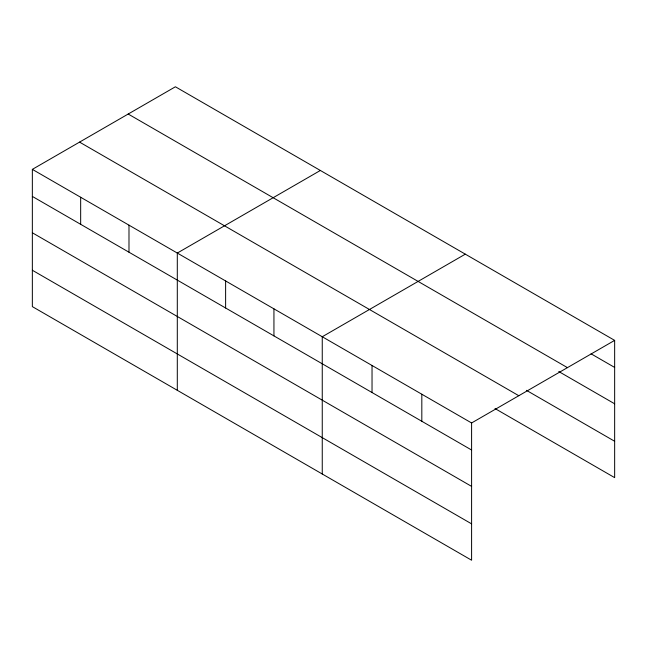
<?xml version="1.0" encoding="UTF-8"?>
<svg xmlns="http://www.w3.org/2000/svg" width="647" height="647" viewBox="0 0 647 647"><rect width="100%" height="100%" fill="white"/><g stroke="black" fill="none" stroke-linecap="round" stroke-linejoin="round"><path stroke-width="0.97" d="M32.35 169.368L471.598 422.968L471.598 560.221L32.35 306.621L32.35 169.368L175.402 86.779L614.65 340.379L614.65 477.632L495.004 408.548M320.354 170.468L177.302 253.058L177.302 390.311M465.306 254.158L322.255 336.747L322.255 474M471.598 422.968L614.65 340.379M591.067 353.812L614.65 367.423M128.195 114.034L567.443 367.633M558.757 371.524L614.65 403.793M526.44 390.335L614.65 441.262M79.557 142.114L518.805 395.713M32.35 196.421L471.598 450.013M32.35 232.783L471.598 486.382M32.35 270.252L471.598 523.852M421.82 394.225L421.82 421.278M372.033 365.482L372.033 392.535M273.94 308.845L273.94 335.898M225.617 280.952L225.617 308.004M128.988 225.164L128.988 252.209M80.665 197.262L80.665 224.315"/></g></svg>
